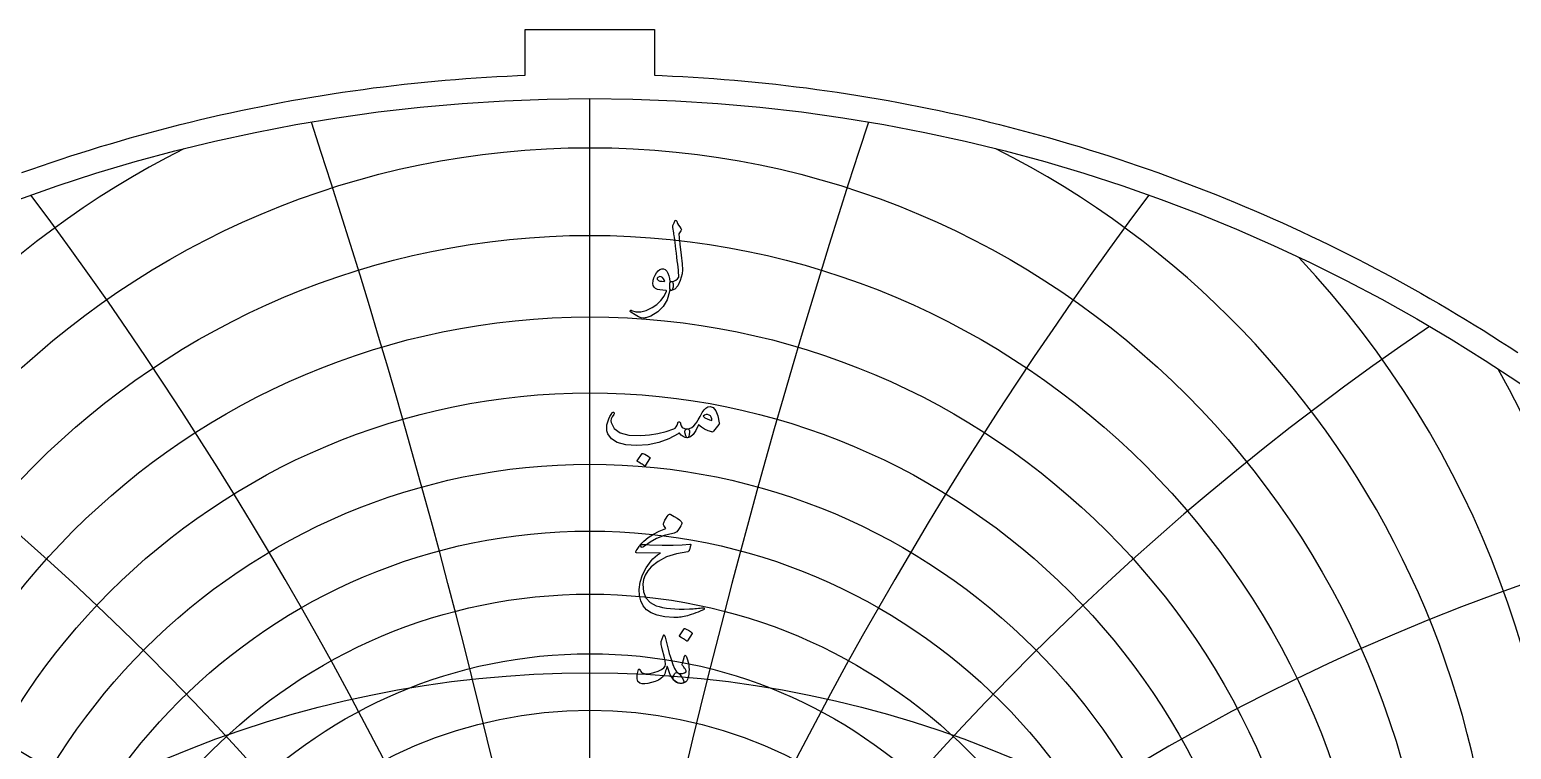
# Model space of a CAD drawing. Header units: millimetres. Extents: x -80 to 80, y -80 to 82.
# Drawn here: x -26.7 to 43.9, y 48.2 to 82.5 of the extents above; entities that cross this region are included whole.
import ezdxf

# ---------------------------------------------------------------- set-up
doc = ezdxf.new("R2010")
doc.units = ezdxf.units.MM
for name, color, linetype in [('CUT_OUTER', 1, 'Continuous'), ('ENGRAVE', 7, 'Continuous'), ('ENGRAVE_FINE', 8, 'Continuous'), ('TEXT', 5, 'Continuous')]:
    doc.layers.add(name, color=color, linetype=linetype)

msp = doc.modelspace()

# ---------------------------------------------------------------- linework, layer by layer
at = {"layer": 'CUT_OUTER'}
msp.add_lwpolyline([(-27.0758, 75.6719), (-26.611, 75.8366), (-26.1452, 75.9985), (-25.6784, 76.1575), (-25.2106, 76.3136), (-24.7419, 76.4668), (-24.2722, 76.6172), (-23.8016, 76.7647), (-23.3302, 76.9093), (-22.8578, 77.051), (-22.3846, 77.1898), (-21.9106, 77.3257), (-21.4357, 77.4587), (-20.96, 77.5888), (-20.4836, 77.7159), (-20.0063, 77.8401), (-19.5283, 77.9614), (-19.0496, 78.0798), (-18.5701, 78.1952), (-18.09, 78.3077), (-17.6092, 78.4172), (-17.1277, 78.5238), (-16.6455, 78.6274), (-16.1628, 78.728), (-15.6794, 78.8257), (-15.1954, 78.9204), (-14.7109, 79.0122), (-14.2258, 79.101), (-13.7402, 79.1868), (-13.2541, 79.2696), (-12.7674, 79.3494), (-12.2803, 79.4263), (-11.7927, 79.5001), (-11.3047, 79.571), (-10.8163, 79.6388), (-10.3274, 79.7037), (-9.8381, 79.7656), (-9.3485, 79.8244), (-8.8586, 79.8803), (-8.3683, 79.9332), (-7.8776, 79.983), (-7.3867, 80.0298), (-6.8955, 80.0736), (-6.4041, 80.1144), (-5.9124, 80.1522), (-5.4205, 80.187), (-4.9283, 80.2188), (-4.436, 80.2475), (-3.9436, 80.2732), (-3.4509, 80.2959), (-3.08, 80.3107), (-3.08, 82.482), (3.08, 82.482), (3.08, 80.3107), (3.4509, 80.2959), (3.9436, 80.2732), (4.436, 80.2475), (4.9283, 80.2188), (5.4205, 80.187), (5.9124, 80.1522), (6.4041, 80.1144), (6.8955, 80.0736), (7.3867, 80.0298), (7.8776, 79.983), (8.3683, 79.9332), (8.8586, 79.8803), (9.3485, 79.8244), (9.8381, 79.7656), (10.3274, 79.7037), (10.8163, 79.6388), (11.3047, 79.571), (11.7927, 79.5001), (12.2803, 79.4263), (12.7674, 79.3494), (13.2541, 79.2696), (13.7402, 79.1868), (14.2258, 79.101), (14.7109, 79.0122), (15.1954, 78.9204), (15.6794, 78.8257), (16.1628, 78.728), (16.6455, 78.6274), (17.1277, 78.5238), (17.6092, 78.4172), (18.09, 78.3077), (18.5701, 78.1952), (19.0496, 78.0798), (19.5283, 77.9614), (20.0063, 77.8401), (20.4836, 77.7159), (20.96, 77.5888), (21.4357, 77.4587), (21.9106, 77.3257), (22.3846, 77.1898), (22.8578, 77.051), (23.3302, 76.9093), (23.8016, 76.7647), (24.2722, 76.6172), (24.7419, 76.4668), (25.2106, 76.3136), (25.6784, 76.1575), (26.1452, 75.9985), (26.611, 75.8366), (27.0758, 75.6719), (27.5396, 75.5043), (28.0024, 75.3339), (28.4641, 75.1607), (28.9248, 74.9846), (29.3843, 74.8057), (29.8428, 74.624), (30.3001, 74.4395), (30.7563, 74.2522), (31.2113, 74.0621), (31.6651, 73.8692), (32.1178, 73.6735), (32.5692, 73.475), (33.0195, 73.2738), (33.4684, 73.0698), (33.9162, 72.8631), (34.3626, 72.6536), (34.8078, 72.4414), (35.2516, 72.2265), (35.6941, 72.0088), (36.1353, 71.7884), (36.5751, 71.5654), (37.0135, 71.3396), (37.4505, 71.1111), (37.8862, 70.88), (38.3204, 70.6462), (38.7531, 70.4098), (39.1844, 70.1706), (39.6142, 69.9289), (40.0426, 69.6845), (40.4694, 69.4375), (40.8947, 69.1879), (41.3184, 68.9356), (41.7406, 68.6808), (42.1613, 68.4234), (42.5803, 68.1634), (42.9978, 67.9009), (43.4136, 67.6358), (43.8278, 67.3681), (44.2403, 67.0979)], dxfattribs=at)
at = {"layer": 'ENGRAVE'}
msp.add_lwpolyline([(0, -79.2), (0, 79.2)], dxfattribs=at)
for centre, radius in [((0, 0), 79.2), ((0, 36.6179), 40.2432), ((0, 30.8846), 27.7138), ((0, 0), 51.8435)]:
    msp.add_circle(centre, radius, dxfattribs=at)
msp.add_arc((0, 46.7171), 57.2648, 171.282976, 8.717024, dxfattribs=at)
at = {"layer": 'ENGRAVE_FINE'}
for centre, radius in [((0, 35.2092), 37.4727), ((0, 33.9468), 34.8518), ((0, 32.8143), 32.3619), ((0, 31.7975), 29.9871), ((0, 30.0655), 25.5298), ((0, 29.3316), 23.4247), ((0, 28.6754), 21.3893)]:
    msp.add_circle(centre, radius, dxfattribs=at)
for centre, radius, start, end in [((-373.1155, -40.5046), 378.8714, 3.451, 18.239562), ((-373.1155, -40.5046), 378.8714, 3.451, 18.239562), ((373.1155, -40.5046), 378.8714, 161.760438, 176.549), ((373.1155, -40.5046), 378.8714, 161.760438, 176.549), ((0, 38.193), 43.185, 116.622369, 63.377631), ((-180.7574, -40.5046), 192.358, 6.94881, 36.750249), ((-180.7574, -40.5046), 192.358, 6.94881, 36.750249), ((180.7574, -40.5046), 192.358, 143.249751, 173.05119), ((180.7574, -40.5046), 192.358, 143.249751, 173.05119), ((0, 39.9582), 46.3238, 136.887687, 43.112313), ((-113.9522, -40.5046), 131.5806, 10.542635, 55.81567), ((-113.9522, -40.5046), 131.5806, 10.542635, 55.81567), ((113.9522, -40.5046), 131.5806, 124.18433, 169.457365), ((113.9522, -40.5046), 131.5806, 124.18433, 169.457365), ((0, 41.9425), 49.6906, 150.630181, 29.369819), ((0, 44.181), 53.3224, 161.726, 18.274), ((-78.4059, -40.5046), 102.3516, 14.286701, 75.731907), ((-78.4059, -40.5046), 102.3516, 14.286701, 75.731907), ((78.4059, -40.5046), 102.3516, 104.268093, 165.713299), ((78.4059, -40.5046), 102.3516, 104.268093, 165.713299), ((0, 49.6048), 61.5739, 179.806229, 0.193771)]:
    msp.add_arc(centre, radius, start, end, dxfattribs=at)
at = {"layer": 'TEXT'}
for points in [[(3.9579, 73.1484), (3.9895, 73.2248), (4.0141, 73.2854), (4.0316, 73.3302), (4.0422, 73.3592), (4.0504, 73.3776), (4.0609, 73.3908), (4.0738, 73.3987), (4.089, 73.4013), (4.1063, 73.3984), (4.1206, 73.3896), (4.1321, 73.375), (4.1405, 73.3545), (4.1795, 73.2541), (4.226, 73.1636), (4.2802, 73.0831), (4.3419, 73.0125), (4.3592, 72.99), (4.3642, 72.9645), (4.3569, 72.9361), (4.3373, 72.9048), (4.2342, 72.7596), (4.2412, 72.6946), (4.2483, 72.6308), (4.2553, 72.5682), (4.2623, 72.5067), (4.2693, 72.4464), (4.2764, 72.3872), (4.2834, 72.3293), (4.2904, 72.2725), (4.3551, 71.7467), (4.3946, 71.3357), (4.409, 71.0395), (4.3982, 70.858), (4.3097, 70.5286), (4.1944, 70.2854), (4.0521, 70.1282), (3.8829, 70.057), (3.8782, 70.057), (3.8736, 70.057), (3.8689, 70.057), (3.8642, 70.057), (3.8364, 70.0834), (3.8185, 70.1437), (3.8106, 70.2379), (3.8127, 70.3662), (3.8171, 70.4136), (3.8302, 70.4481), (3.8522, 70.4698), (3.8829, 70.4786), (4.0018, 70.5023), (4.1007, 70.5453), (4.1798, 70.6077), (4.2389, 70.6893), (4.235, 70.7874), (4.2278, 70.8989), (4.2174, 71.0239), (4.2038, 71.1624), (4.1872, 71.3138), (4.1681, 71.4774), (4.1463, 71.6533), (4.1218, 71.8416), (4.0993, 72.0266), (4.0785, 72.1929), (4.0595, 72.3404), (4.0422, 72.4692), (4.0273, 72.5793), (4.0152, 72.6706), (4.0062, 72.7432), (4, 72.7971), (3.9532, 73.0641), (3.9517, 73.0904), (3.952, 73.1132), (3.9541, 73.1326), (3.9579, 73.1484)], [(3.7893, 70.0055), (3.6795, 69.62), (3.4953, 69.2971), (3.2368, 69.0368), (2.904, 68.8392), (2.8575, 68.8192), (2.8115, 68.8012), (2.7661, 68.7852), (2.7213, 68.7713), (2.6774, 68.7597), (2.6347, 68.7508), (2.5931, 68.7445), (2.5527, 68.7409), (2.452, 68.7552), (2.3185, 68.8076), (2.1522, 68.8981), (1.9532, 69.0266), (1.9318, 69.045), (1.9192, 69.0629), (1.9154, 69.0801), (1.9204, 69.0968), (1.9315, 69.1097), (1.9461, 69.1156), (1.9643, 69.1144), (1.986, 69.1062), (2.1929, 69.0392), (2.4251, 69.0395), (2.6824, 69.1071), (2.9649, 69.242), (3.1956, 69.3986), (3.3864, 69.5828), (3.5375, 69.7944), (3.6487, 70.0336), (3.6479, 70.0421), (3.6452, 70.0488), (3.6408, 70.0538), (3.6347, 70.057), (3.4734, 70.0664), (3.3361, 70.0851), (3.2228, 70.1132), (3.1335, 70.1507), (3.0644, 70.2087), (3.0211, 70.2889), (3.0035, 70.3913), (3.0117, 70.516), (3.0144, 70.5326), (3.0176, 70.5494), (3.0214, 70.5665), (3.0258, 70.584), (3.0308, 70.602), (3.0363, 70.6208), (3.0425, 70.6406), (3.0492, 70.6612), (3.1042, 70.795), (3.171, 70.906), (3.2494, 70.9941), (3.3396, 71.0594), (3.4318, 71.0951), (3.5164, 71.0945), (3.5934, 71.0576), (3.6628, 70.9844), (3.7234, 70.8826), (3.7693, 70.7643), (3.8007, 70.6296), (3.8174, 70.4786), (3.8266, 70.4787), (3.8355, 70.4792), (3.8441, 70.4799), (3.8525, 70.4809), (3.8608, 70.4819), (3.8695, 70.4827), (3.8784, 70.4831), (3.8876, 70.4833), (3.9192, 70.4765), (3.9438, 70.4563), (3.9614, 70.4227), (3.9719, 70.3755), (3.9763, 70.3237), (3.9754, 70.2713), (3.9693, 70.2183), (3.9579, 70.1648), (3.9429, 70.1176), (3.9263, 70.084), (3.9078, 70.0638), (3.8876, 70.057), (3.7986, 70.057), (3.798, 70.0485), (3.7963, 70.0371), (3.7934, 70.0228), (3.7893, 70.0055)], [(3.5644, 70.5301), (3.5152, 70.6159), (3.4614, 70.6765), (3.4028, 70.7119), (3.3396, 70.7221), (3.3018, 70.7122), (3.2682, 70.6964), (3.2386, 70.6747), (3.2131, 70.6472), (3.2049, 70.6326), (3.2038, 70.6167), (3.2096, 70.5998), (3.2225, 70.5816), (3.2708, 70.5392), (3.3408, 70.5102), (3.4324, 70.4947), (3.5457, 70.4926), (3.5574, 70.495), (3.5644, 70.502), (3.5668, 70.5137), (3.5644, 70.5301)], [(5.7331, 64.5325), (5.8797, 64.4804), (6.0012, 64.3335), (6.0975, 64.0917), (6.1687, 63.755), (6.1713, 63.7307), (6.1698, 63.7093), (6.1643, 63.6909), (6.1546, 63.6754), (5.897, 63.3522), (5.8791, 63.3326), (5.8584, 63.3206), (5.8346, 63.3162), (5.808, 63.3194), (5.6329, 63.3791), (5.4684, 63.4552), (5.3144, 63.5477), (5.171, 63.6566), (5.0554, 63.3882), (4.9286, 63.1965), (4.7907, 63.0814), (4.6417, 63.0431), (4.625, 63.0492), (4.6078, 63.0676), (4.5899, 63.0984), (4.5715, 63.1414), (4.5431, 63.248), (4.5328, 63.3335), (4.5407, 63.3979), (4.5668, 63.4412), (4.582, 63.4514), (4.5996, 63.4587), (4.6195, 63.4631), (4.6417, 63.4646), (4.7483, 63.4828), (4.8525, 63.5325), (4.9544, 63.6139), (5.0539, 63.7269), (5.0975, 63.7925), (5.1628, 63.9002), (5.2497, 64.0501), (5.3583, 64.2421), (5.4432, 64.3692), (5.534, 64.4599), (5.6306, 64.5144), (5.7331, 64.5325)], [(1.0679, 64.2328), (1.0846, 64.2509), (1.1019, 64.2585), (1.1197, 64.2556), (1.1382, 64.2421), (1.1522, 64.2246), (1.1569, 64.2047), (1.1522, 64.1824), (1.1382, 64.1578), (1.0668, 64.0472), (1.0211, 63.9447), (1.0012, 63.8504), (1.007, 63.7644), (1.1537, 63.4816), (1.4391, 63.2843), (1.8633, 63.1724), (2.4262, 63.1461), (2.844, 63.1768), (3.2448, 63.2409), (3.6285, 63.3384), (3.9953, 63.4693), (4.06, 63.5076), (4.1136, 63.5665), (4.1561, 63.6458), (4.1874, 63.7456), (4.1979, 63.774), (4.2155, 63.7936), (4.2401, 63.8045), (4.2717, 63.8065), (4.2942, 63.7969), (4.3103, 63.7773), (4.32, 63.7477), (4.3232, 63.7082), (4.3452, 63.6104), (4.4064, 63.5372), (4.5068, 63.4886), (4.6464, 63.4646), (4.6968, 63.4535), (4.7307, 63.4248), (4.7483, 63.3785), (4.7494, 63.3147), (4.7325, 63.1959), (4.7096, 63.111), (4.6809, 63.06), (4.6464, 63.0431), (4.5436, 63.0565), (4.4462, 63.0969), (4.354, 63.1643), (4.267, 63.2585), (4.2597, 63.2623), (4.2471, 63.2597), (4.2292, 63.2506), (4.2061, 63.2351), (3.7693, 62.9892), (3.2928, 62.8135), (2.7764, 62.7082), (2.2202, 62.673), (1.7061, 62.7082), (1.3068, 62.8135), (1.0223, 62.9892), (0.8525, 63.2351), (0.8138, 63.3724), (0.8009, 63.5126), (0.8138, 63.6558), (0.8525, 63.8018), (0.9046, 63.9377), (0.9579, 64.0548), (1.0123, 64.1531), (1.0679, 64.2328)], [(5.3958, 64.0735), (5.4836, 64.0003), (5.5832, 63.94), (5.6944, 63.8926), (5.8174, 63.858), (5.8106, 63.9503), (5.7858, 64.0255), (5.7427, 64.0838), (5.6815, 64.125), (5.611, 64.1464), (5.5398, 64.1449), (5.4681, 64.1206), (5.3958, 64.0735)], [(2.4871, 62.289), (2.493, 62.2948), (2.5012, 62.2983), (2.5117, 62.2995), (2.5246, 62.2983), (2.6156, 62.2614), (2.7014, 62.2164), (2.7819, 62.1631), (2.8572, 62.1016), (2.8645, 62.0922), (2.8677, 62.0829), (2.8668, 62.0735), (2.8618, 62.0641), (2.6417, 61.7082), (2.6335, 61.6997), (2.623, 61.6976), (2.6101, 61.702), (2.5949, 61.7128), (2.5817, 61.7222), (2.5609, 61.7363), (2.5325, 61.755), (2.4965, 61.7784), (2.4523, 61.8065), (2.3993, 61.8393), (2.3375, 61.8768), (2.267, 61.9189), (2.2576, 61.926), (2.2529, 61.933), (2.2529, 61.94), (2.2576, 61.947)], [(3.9532, 58.4884), (3.5439, 58.3815), (3.1827, 58.2437), (2.8695, 58.0748), (2.6042, 57.8748), (2.5635, 57.8441), (2.5258, 57.8268), (2.4909, 57.823), (2.459, 57.8327), (2.4219, 57.8769), (2.4274, 57.9392), (2.4757, 58.0197), (2.5668, 58.1184), (2.7819, 58.2969), (3.0293, 58.458), (3.3089, 58.6014), (3.6206, 58.7273), (3.5316, 58.8584), (3.515, 58.8912), (3.507, 58.924), (3.5079, 58.9568), (3.5176, 58.9896), (3.5805, 59.1146), (3.6382, 59.2179), (3.6906, 59.2996), (3.7377, 59.3596), (3.7679, 59.388), (3.7974, 59.4029), (3.8264, 59.4044), (3.8548, 59.3924), (4.0196, 59.2993), (4.1581, 59.2121), (4.2702, 59.1307), (4.356, 59.0551), (4.3727, 59.0308), (4.3806, 59.0001), (4.3797, 58.9629), (4.3701, 58.9193), (4.3399, 58.8511), (4.2916, 58.7683), (4.2251, 58.6708), (4.1405, 58.5587), (4.1183, 58.542), (4.0797, 58.5247), (4.0246, 58.5068), (3.9532, 58.4884)], [(2.8478, 57.9451), (3.4488, 57.924), (3.9684, 57.9216), (4.4066, 57.938), (4.7635, 57.9732), (4.7745, 57.9745), (4.784, 57.9738), (4.792, 57.971), (4.7986, 57.9661), (4.8035, 57.9596), (4.8062, 57.9515), (4.807, 57.942), (4.8057, 57.931), (4.7964, 57.8883), (4.7875, 57.849), (4.7789, 57.8133), (4.7705, 57.7811), (4.7625, 57.7524), (4.7547, 57.7273), (4.7472, 57.7056), (4.7401, 57.6875), (4.7249, 57.6585), (4.7073, 57.6371), (4.6874, 57.6233), (4.6651, 57.6172), (4.1241, 57.5191), (3.6534, 57.3654), (3.2529, 57.1561), (2.9227, 56.8912), (2.7559, 56.7006), (2.6347, 56.4989), (2.5591, 56.2861), (2.5293, 56.0622), (2.558, 55.7106), (2.6721, 55.424), (2.8718, 55.2024), (3.1569, 55.0458), (3.3048, 54.9983), (3.4672, 54.9591), (3.6443, 54.9281), (3.8361, 54.9052), (4.0422, 54.8903), (4.2623, 54.883), (4.4965, 54.8833), (4.7448, 54.8912), (4.833, 54.8962), (4.9198, 54.9017), (5.0052, 54.9079), (5.089, 54.9146), (5.1708, 54.9219), (5.25, 54.9298), (5.3266, 54.9383), (5.4005, 54.9474), (5.423, 54.9486), (5.4391, 54.9427), (5.4488, 54.9298), (5.452, 54.9099), (5.4503, 54.8868), (5.445, 54.8689), (5.4362, 54.8563), (5.4239, 54.849), (5.2916, 54.7931), (5.1663, 54.7425), (5.048, 54.6971), (4.9368, 54.657), (4.8329, 54.6219), (4.7366, 54.5914), (4.6479, 54.5657), (4.5668, 54.5446), (4.4905, 54.5291), (4.4163, 54.5153), (4.3441, 54.5033), (4.274, 54.4931), (4.2057, 54.4852), (4.1388, 54.4802), (4.0734, 54.4781), (4.0094, 54.479), (3.5726, 54.513), (3.2085, 54.5867), (2.9169, 54.7003), (2.6979, 54.8537), (2.5372, 55.0455), (2.4251, 55.2694), (2.3615, 55.5256), (2.3466, 55.8139), (2.3926, 56.1716), (2.5024, 56.5188), (2.676, 56.8555), (2.9134, 57.1816), (3.0062, 57.2803), (3.1113, 57.3748), (3.2287, 57.4653), (3.3583, 57.5516), (2.2248, 57.561), (2.1976, 57.5727), (2.1862, 57.5938), (2.1906, 57.6242), (2.2108, 57.664), (2.2488, 57.722), (2.2834, 57.7741), (2.3144, 57.8204), (2.3419, 57.8608), (2.3659, 57.895), (2.3864, 57.9228), (2.4034, 57.9442), (2.4169, 57.9591), (2.4473, 57.9618), (2.5293, 57.9603), (2.6628, 57.9547), (2.8478, 57.9451)], [(4.4942, 53.946), (4.5, 53.9519), (4.5082, 53.9554), (4.5188, 53.9566), (4.5316, 53.9554), (4.6227, 53.9185), (4.7085, 53.8734), (4.789, 53.8202), (4.8642, 53.7587), (4.8715, 53.7493), (4.8747, 53.7399), (4.8739, 53.7306), (4.8689, 53.7212), (4.6487, 53.3652), (4.6405, 53.3567), (4.63, 53.3547), (4.6171, 53.3591), (4.6019, 53.3699), (4.5887, 53.3793), (4.5679, 53.3933), (4.5395, 53.4121), (4.5035, 53.4355), (4.4593, 53.4636), (4.4064, 53.4964), (4.3446, 53.5339), (4.274, 53.576), (4.2647, 53.583), (4.26, 53.5901), (4.26, 53.5971), (4.2647, 53.6041)], [(3.5902, 53.5432), (3.6171, 53.4204), (3.6464, 53.2956), (3.678, 53.1687), (3.712, 53.0397), (3.7483, 52.9081), (3.7869, 52.7733), (3.8279, 52.6353), (3.8712, 52.494), (3.9587, 52.2399), (4.0387, 52.0491), (4.111, 51.9214), (4.1757, 51.857), (4.2322, 51.8187), (4.2893, 51.7645), (4.3469, 51.6946), (4.4052, 51.6088), (4.4602, 51.5025), (4.4754, 51.4226), (4.4508, 51.369), (4.3864, 51.3418), (4.1783, 51.3629), (3.9942, 51.5011), (3.834, 51.7563), (3.6979, 52.1287), (3.695, 52.1348), (3.6909, 52.1392), (3.6856, 52.1419), (3.6792, 52.1427), (3.6745, 52.1419), (3.6698, 52.1392), (3.6651, 52.1348), (3.6604, 52.1287), (3.6473, 52.0684), (3.6312, 52.0046), (3.6121, 51.9372), (3.5902, 51.8664), (3.5662, 51.7994), (3.541, 51.7434), (3.5147, 51.6987), (3.4871, 51.665), (3.3882, 51.5786), (3.2647, 51.5022), (3.1165, 51.4358), (2.9438, 51.3793), (2.7682, 51.3374), (2.6159, 51.3196), (2.4871, 51.3257), (2.3817, 51.3559), (2.2916, 51.4314), (2.2506, 51.5643), (2.2588, 51.7546), (2.3162, 52.0022), (2.3217, 52.0104), (2.3291, 52.0163), (2.3381, 52.0198), (2.349, 52.021), (2.3618, 52.0195), (2.3724, 52.0151), (2.3806, 52.0078), (2.3864, 51.9975), (2.4087, 51.9457), (2.4333, 51.9027), (2.4602, 51.8684), (2.4895, 51.843), (2.5808, 51.809), (2.7049, 51.8008), (2.8618, 51.8184), (3.0515, 51.8617), (3.2538, 51.9267), (3.411, 51.9999), (3.5231, 52.0813), (3.5902, 52.1708), (3.6013, 52.2616), (3.5832, 52.4168), (3.5357, 52.6363), (3.459, 52.9203), (3.4222, 53.0699), (3.4005, 53.1908), (3.3941, 53.283), (3.4028, 53.3465), (3.4918, 53.5994), (3.5015, 53.6261), (3.5117, 53.6451), (3.5226, 53.6565), (3.534, 53.6603), (3.548, 53.653), (3.5621, 53.631), (3.5761, 53.5945), (3.5902, 53.5432)], [(4.5363, 52.0303), (4.5088, 52.0763), (4.4825, 52.1158), (4.4573, 52.1489), (4.4333, 52.1755), (4.416, 52.1984), (4.4064, 52.2247), (4.4043, 52.2546), (4.4099, 52.2879), (4.5082, 52.6439), (4.522, 52.675), (4.5398, 52.6837), (4.5618, 52.6703), (4.5879, 52.6346), (4.6271, 52.5587), (4.6605, 52.4671), (4.688, 52.3597), (4.7096, 52.2364), (4.7222, 52.1182), (4.7272, 52.0022), (4.7246, 51.8886), (4.7143, 51.7774), (4.6976, 51.6805), (4.6757, 51.5959), (4.6484, 51.5236), (4.616, 51.4636), (4.5758, 51.4191), (4.5211, 51.384), (4.4517, 51.3582), (4.3677, 51.3418), (4.2816, 51.3386), (4.2014, 51.3523), (4.1271, 51.3831), (4.0586, 51.4308), (4.0056, 51.4914), (3.9778, 51.5608), (3.9751, 51.6389), (3.9977, 51.7259), (4.0337, 51.797), (4.0761, 51.8418), (4.125, 51.8602), (4.1804, 51.8523), (4.308, 51.8216), (4.4192, 51.8184), (4.5141, 51.8427), (4.5925, 51.8945), (4.5943, 51.9083), (4.5855, 51.9355), (4.5662, 51.9762), (4.5363, 52.0303)]]:
    msp.add_lwpolyline(points, close=True, dxfattribs=at)

doc.saveas('drawing.dxf')
